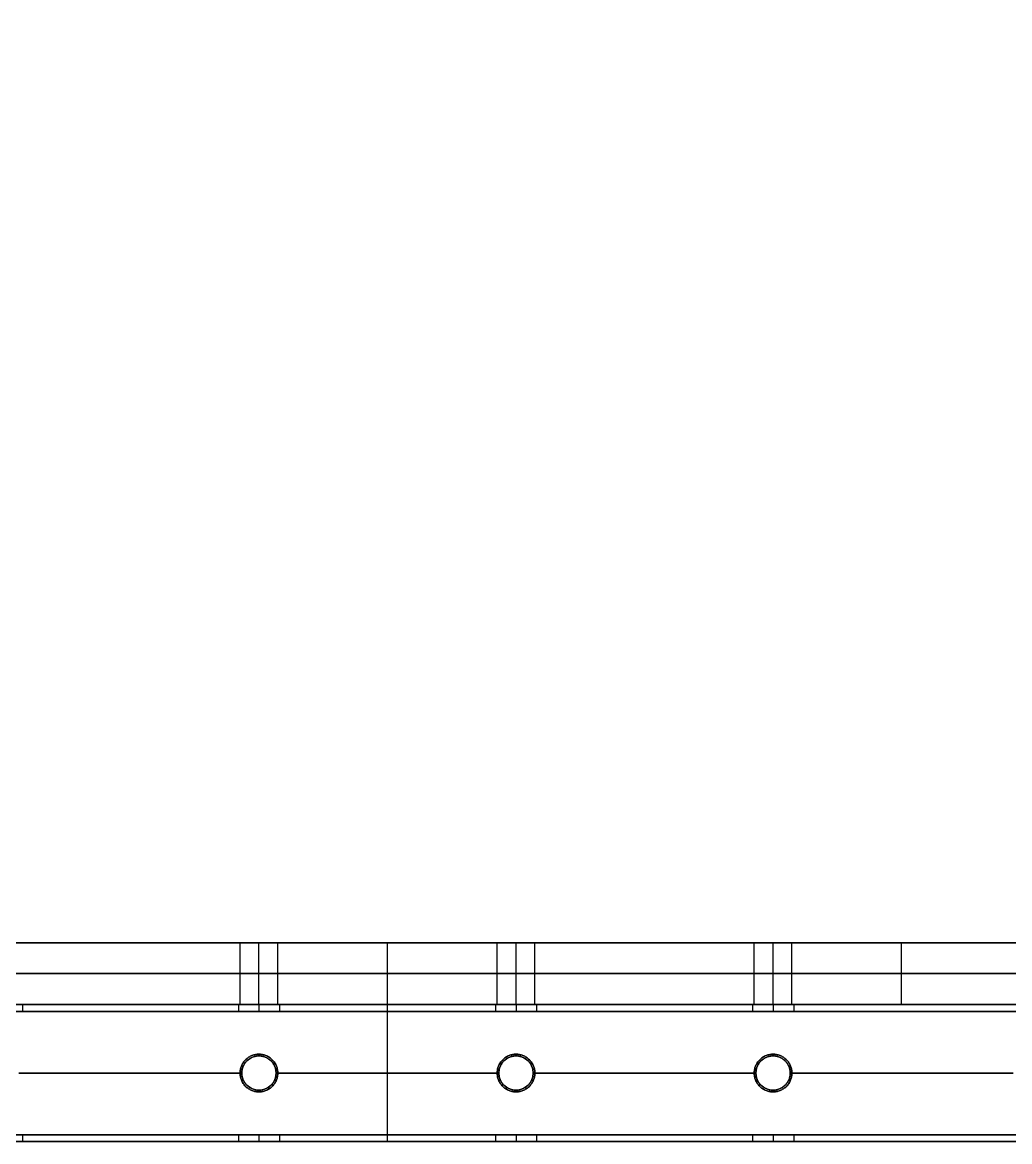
# Model space of a CAD drawing. Header units: millimetres. Extents: x -6529 to 809, y -8611 to 207.
# Drawn here: x -255.5 to 32.5, y -1108.6 to -782.1 of the extents above; entities that cross this region are included whole.
import ezdxf

# ---------------------------------------------------------------- set-up
doc = ezdxf.new("R2010")
doc.units = ezdxf.units.MM
doc.header["$MEASUREMENT"] = 0
doc.layers.add('platen', color=7, linetype='Continuous', true_color=0x007f00)
doc.layers.add('staal', color=5, linetype='Continuous', true_color=0x0000ff)

# ---------------------------------------------------------------- blocks, each defined once
blk = doc.blocks.new('plaat base')
at = {"layer": 'platen'}
for p, q in [((320.5, -1232.5), (320.5, -1232.5, 18)), ((315, -1238), (315, -1238, 18)), ((326, -1238), (326, -1238, 18)), ((320.5, -1243.5), (320.5, -1243.5, 18))]:
    blk.add_line(p, q, dxfattribs=at)
for points in [[(358, -1258), (358, -1229), (358, -1200)], [(358, -1200), (358, -1200, 9), (358, -1200, 18)], [(358, -1258, 18), (358, -1229, 18), (358, -1200, 18)], [(358, -1200), (508, -1200), (658, -1200)], [(358, -1200, 18), (508, -1200, 18), (658, -1200, 18)], [(358, -1258, 9), (358, -1229, 9), (358, -1200, 9)], [(358, -1200, 9), (508, -1200, 9), (658, -1200, 9)], [(508, -1200), (508, -1200, 9), (508, -1200, 18)], [(358, -1229), (358, -1229, 9), (358, -1229, 18)], [(58, -1258), (208, -1258), (358, -1258)], [(58, -1258, 18), (208, -1258, 18), (358, -1258, 18)], [(58, -1258, 9), (208, -1258, 9), (358, -1258, 9)], [(358, -1258), (358, -1258, 9), (358, -1258, 18)]]:
    blk.add_open_spline(points, degree=2, dxfattribs=at)
for points in [[(320.5, -1243.5), (315, -1243.5), (315, -1238), (315, -1232.5), (320.5, -1232.5), (326, -1232.5), (326, -1238), (326, -1243.5), (320.5, -1243.5)], [(320.5, -1243.5, 18), (315, -1243.5, 18), (315, -1238, 18), (315, -1232.5, 18), (320.5, -1232.5, 18), (326, -1232.5, 18), (326, -1238, 18), (326, -1243.5, 18), (320.5, -1243.5, 18)]]:
    blk.add_rational_spline(points, [1, 0.707106781187, 1, 0.707106781187, 1, 0.707106781187, 1, 0.707106781187, 1], degree=2, knots=[-31.415927, -31.415927, -31.415927, -23.561945, -23.561945, -15.707963, -15.707963, -7.853982, -7.853982, 0, 0, 0], dxfattribs=at)
blk = doc.blocks.new('top plaat')
at = {"layer": 'platen'}
for p, q in [((320.5, -1250.5), (320.5, -1250.5, 18)), ((395.5, -1250.5), (395.5, -1250.5, 18)), ((470.5, -1250.5), (470.5, -1250.5, 18)), ((315, -1256), (315, -1256, 18)), ((326, -1256), (326, -1256, 18)), ((390, -1256), (390, -1256, 18)), ((401, -1256), (401, -1256, 18)), ((465, -1256), (465, -1256, 18)), ((476, -1256), (476, -1256, 18)), ((320.5, -1261.5), (320.5, -1261.5, 18)), ((395.5, -1261.5), (395.5, -1261.5, 18)), ((470.5, -1261.5), (470.5, -1261.5, 18))]:
    blk.add_line(p, q, dxfattribs=at)
for points, knots in [([(320.5, -1261.5), (315, -1261.5), (315, -1256), (315, -1250.5), (320.5, -1250.5), (326, -1250.5), (326, -1256), (326, -1261.5), (320.5, -1261.5)], [-31.415927, -31.415927, -31.415927, -23.561945, -23.561945, -15.707963, -15.707963, -7.853982, -7.853982, 0, 0, 0]), ([(320.5, -1261.5, 18), (315, -1261.5, 18), (315, -1256, 18), (315, -1250.5, 18), (320.5, -1250.5, 18), (326, -1250.5, 18), (326, -1256, 18), (326, -1261.5, 18), (320.5, -1261.5, 18)], [-31.415927, -31.415927, -31.415927, -23.561945, -23.561945, -15.707963, -15.707963, -7.853982, -7.853982, 0, 0, 0]), ([(320.5, -1261.5, 9), (326, -1261.5, 9), (326, -1256, 9), (326, -1250.5, 9), (320.5, -1250.5, 9), (315, -1250.5, 9), (315, -1256, 9), (315, -1261.5, 9), (320.5, -1261.5, 9)], [0, 0, 0, 7.853982, 7.853982, 15.707963, 15.707963, 23.561945, 23.561945, 31.415927, 31.415927, 31.415927]), ([(395.5, -1261.5), (390, -1261.5), (390, -1256), (390, -1250.5), (395.5, -1250.5), (401, -1250.5), (401, -1256), (401, -1261.5), (395.5, -1261.5)], [-31.415927, -31.415927, -31.415927, -23.561945, -23.561945, -15.707963, -15.707963, -7.853982, -7.853982, 0, 0, 0]), ([(395.5, -1261.5, 18), (390, -1261.5, 18), (390, -1256, 18), (390, -1250.5, 18), (395.5, -1250.5, 18), (401, -1250.5, 18), (401, -1256, 18), (401, -1261.5, 18), (395.5, -1261.5, 18)], [-31.415927, -31.415927, -31.415927, -23.561945, -23.561945, -15.707963, -15.707963, -7.853982, -7.853982, 0, 0, 0]), ([(395.5, -1261.5, 9), (401, -1261.5, 9), (401, -1256, 9), (401, -1250.5, 9), (395.5, -1250.5, 9), (390, -1250.5, 9), (390, -1256, 9), (390, -1261.5, 9), (395.5, -1261.5, 9)], [0, 0, 0, 7.853982, 7.853982, 15.707963, 15.707963, 23.561945, 23.561945, 31.415927, 31.415927, 31.415927]), ([(470.5, -1261.5), (465, -1261.5), (465, -1256), (465, -1250.5), (470.5, -1250.5), (476, -1250.5), (476, -1256), (476, -1261.5), (470.5, -1261.5)], [-31.415927, -31.415927, -31.415927, -23.561945, -23.561945, -15.707963, -15.707963, -7.853982, -7.853982, 0, 0, 0]), ([(470.5, -1261.5, 18), (465, -1261.5, 18), (465, -1256, 18), (465, -1250.5, 18), (470.5, -1250.5, 18), (476, -1250.5, 18), (476, -1256, 18), (476, -1261.5, 18), (470.5, -1261.5, 18)], [-31.415927, -31.415927, -31.415927, -23.561945, -23.561945, -15.707963, -15.707963, -7.853982, -7.853982, 0, 0, 0]), ([(470.5, -1261.5, 9), (476, -1261.5, 9), (476, -1256, 9), (476, -1250.5, 9), (470.5, -1250.5, 9), (465, -1250.5, 9), (465, -1256, 9), (465, -1261.5, 9), (470.5, -1261.5, 9)], [0, 0, 0, 7.853982, 7.853982, 15.707963, 15.707963, 23.561945, 23.561945, 31.415927, 31.415927, 31.415927])]:
    blk.add_rational_spline(points, [1, 0.707106781187, 1, 0.707106781187, 1, 0.707106781187, 1, 0.707106781187, 1], degree=2, knots=knots, dxfattribs=at)
for points in [[(40, -1276), (349, -1276), (658, -1276), (967, -1276), (1276, -1276)], [(40, -1276, 18), (349, -1276, 18), (658, -1276, 18), (967, -1276, 18), (1276, -1276, 18)], [(40, -1276, 9), (349, -1276, 9), (658, -1276, 9), (967, -1276, 9), (1276, -1276, 9)]]:
    blk.add_open_spline(points, degree=2, knots=[5973.638309, 5973.638309, 5973.638309, 6592.931454, 6592.931454, 7212.2246, 7212.2246, 7212.2246], dxfattribs=at)
blk = doc.blocks.new('plaat laag')
at = {"layer": 'platen'}
for p, q in [((-1.04, -315, 638), (16.96, -315.06, 638)), ((-1.06, -320.5, 643.5), (16.94, -320.56, 643.5)), ((-1.06, -320.5, 632.5), (16.94, -320.56, 632.5)), ((-1.08, -326, 638), (16.92, -326.06, 638)), ((-1.29, -390, -38), (16.71, -390.06, -38)), ((-1.31, -395.5, -43.5), (16.69, -395.56, -43.5)), ((-1.31, -395.5, -32.5), (16.69, -395.56, -32.5)), ((-1.33, -401, -38), (16.67, -401.06, -38)), ((-1.54, -465, -38), (16.46, -465.06, -38)), ((-1.56, -470.5, -43.5), (16.44, -470.56, -43.5)), ((-1.56, -470.5, -32.5), (16.44, -470.56, -32.5)), ((-1.57, -476, -38), (16.43, -476.06, -38))]:
    blk.add_line(p, q, dxfattribs=at)
for points in [[(-1.18, -358), (-0.59, -179), (0, 0)], [(7.82, -358.03), (8.41, -179.03), (9, -0.03)], [(16.82, -358.06), (17.41, -179.06), (18, -0.06)], [(-0.19, -58, 300), (-2.18, -658, 300), (-4.16, -1257.99, 300)], [(-0.19, -58, 658), (-0.69, -208, 658), (-1.18, -358, 658)], [(8.81, -58.03, 658), (8.31, -208.03, 658), (7.82, -358.03, 658)], [(17.81, -58.06, 300), (15.82, -658.06, 300), (13.84, -1258.05, 300)], [(17.81, -58.06, 658), (17.31, -208.06, 658), (16.82, -358.06, 658)], [(-1.18, -358, 600), (-1.68, -508, 600), (-2.18, -658, 600)], [(-2.18, -658, -58), (-1.68, -508, -58), (-1.18, -358, -58)], [(-1.18, -358, 658), (7.82, -358.03, 658), (16.82, -358.06, 658)], [(-1.18, -358, 658), (-1.18, -358, 629), (-1.18, -358, 600)], [(-1.18, -358, 600), (7.82, -358.03, 600), (16.82, -358.06, 600)], [(-1.18, -358, -58), (7.82, -358.03, -58), (16.82, -358.06, -58)], [(-1.18, -358, -58), (-1.18, -358, -29), (-1.18, -358)], [(-1.18, -358), (7.82, -358.03), (16.82, -358.06)], [(-1.18, -358, 629), (7.82, -358.03, 629), (16.82, -358.06, 629)], [(-1.18, -358, -29), (7.82, -358.03, -29), (16.82, -358.06, -29)], [(7.82, -358.03, 600), (7.32, -508.03, 600), (6.82, -658.03, 600)], [(6.82, -658.03, -58), (7.32, -508.03, -58), (7.82, -358.03, -58)], [(7.82, -358.03, 658), (7.82, -358.03, 629), (7.82, -358.03, 600)], [(7.82, -358.03, -58), (7.82, -358.03, -29), (7.82, -358.03)], [(16.82, -358.06, 600), (16.32, -508.06, 600), (15.82, -658.06, 600)], [(15.82, -658.06, -58), (16.32, -508.06, -58), (16.82, -358.06, -58)], [(16.82, -358.06, 658), (16.82, -358.06, 629), (16.82, -358.06, 600)], [(16.82, -358.06, -58), (16.82, -358.06, -29), (16.82, -358.06)], [(-1.68, -508, 600), (7.32, -508.03, 600), (16.32, -508.06, 600)], [(-1.68, -508, -58), (7.32, -508.03, -58), (16.32, -508.06, -58)]]:
    blk.add_open_spline(points, degree=2, dxfattribs=at)
for points in [[(-1.06, -320.5, 643.5), (-1.04, -315, 643.5), (-1.04, -315, 638), (-1.04, -315, 632.5), (-1.06, -320.5, 632.5), (-1.08, -326, 632.5), (-1.08, -326, 638), (-1.08, -326, 643.5), (-1.06, -320.5, 643.5)], [(16.94, -320.56, 643.5), (16.96, -315.06, 643.5), (16.96, -315.06, 638), (16.96, -315.06, 632.5), (16.94, -320.56, 632.5), (16.92, -326.06, 632.5), (16.92, -326.06, 638), (16.92, -326.06, 643.5), (16.94, -320.56, 643.5)], [(-1.31, -395.5, -43.5), (-1.33, -401, -43.5), (-1.33, -401, -38), (-1.33, -401, -32.5), (-1.31, -395.5, -32.5), (-1.29, -390, -32.5), (-1.29, -390, -38), (-1.29, -390, -43.5), (-1.31, -395.5, -43.5)], [(16.69, -395.56, -43.5), (16.67, -401.06, -43.5), (16.67, -401.06, -38), (16.67, -401.06, -32.5), (16.69, -395.56, -32.5), (16.71, -390.06, -32.5), (16.71, -390.06, -38), (16.71, -390.06, -43.5), (16.69, -395.56, -43.5)], [(-1.56, -470.5, -43.5), (-1.57, -476, -43.5), (-1.57, -476, -38), (-1.57, -476, -32.5), (-1.56, -470.5, -32.5), (-1.54, -465, -32.5), (-1.54, -465, -38), (-1.54, -465, -43.5), (-1.56, -470.5, -43.5)], [(16.44, -470.56, -43.5), (16.43, -476.06, -43.5), (16.43, -476.06, -38), (16.43, -476.06, -32.5), (16.44, -470.56, -32.5), (16.46, -465.06, -32.5), (16.46, -465.06, -38), (16.46, -465.06, -43.5), (16.44, -470.56, -43.5)]]:
    blk.add_rational_spline(points, [1, 0.707106781187, 1, 0.707106781187, 1, 0.707106781187, 1, 0.707106781187, 1], degree=2, knots=[-31.415927, -31.415927, -31.415927, -23.561945, -23.561945, -15.707963, -15.707963, -7.853982, -7.853982, 0, 0, 0], dxfattribs=at)

msp = doc.modelspace()

# ---------------------------------------------------------------- linework, layer by layer
at = {"layer": 'staal'}
for p, q in [((-255.47, -1068.63, 696), (-255.47, -1070.63, 696)), ((-192.47, -1068.63, 20), (-192.47, -1070.63, 20)), ((-192.47, -1068.63, 696), (-192.47, -1070.63, 696)), ((-186.47, -1068.63, 26), (-186.47, -1070.63, 26)), ((-186.47, -1068.63, 14), (-186.47, -1070.63, 14)), ((-186.47, -1068.63, 702), (-186.47, -1070.63, 702)), ((-186.47, -1068.63, 690), (-186.47, -1070.63, 690)), ((-180.47, -1068.63, 20), (-180.47, -1070.63, 20)), ((-180.47, -1068.63, 696), (-180.47, -1070.63, 696)), ((-117.47, -1068.63, 20), (-117.47, -1070.63, 20)), ((-117.47, -1068.63, 696), (-117.47, -1070.63, 696)), ((-111.47, -1068.63, 26), (-111.47, -1070.63, 26)), ((-111.47, -1068.63, 14), (-111.47, -1070.63, 14)), ((-111.47, -1068.63, 702), (-111.47, -1070.63, 702)), ((-111.47, -1068.63, 690), (-111.47, -1070.63, 690)), ((-105.47, -1068.63, 20), (-105.47, -1070.63, 20)), ((-105.47, -1068.63, 696), (-105.47, -1070.63, 696)), ((-42.47, -1068.63, 20), (-42.47, -1070.63, 20)), ((-42.47, -1068.63, 696), (-42.47, -1070.63, 696)), ((-36.47, -1068.63, 26), (-36.47, -1070.63, 26)), ((-36.47, -1068.63, 14), (-36.47, -1070.63, 14)), ((-36.47, -1068.63, 702), (-36.47, -1070.63, 702)), ((-36.47, -1068.63, 690), (-36.47, -1070.63, 690)), ((-30.47, -1068.63, 20), (-30.47, -1070.63, 20)), ((-30.47, -1068.63, 696), (-30.47, -1070.63, 696)), ((-186.47, -1083.63), (-186.47, -1083.63, 2)), ((-186.47, -1083.63, 38), (-186.47, -1083.63, 40)), ((-186.47, -1083.63, 676), (-186.47, -1083.63, 678)), ((-186.47, -1083.63, 714), (-186.47, -1083.63, 716)), ((-111.47, -1083.63), (-111.47, -1083.63, 2)), ((-111.47, -1083.63, 38), (-111.47, -1083.63, 40)), ((-111.47, -1083.63, 676), (-111.47, -1083.63, 678)), ((-111.47, -1083.63, 714), (-111.47, -1083.63, 716)), ((-36.47, -1083.63), (-36.47, -1083.63, 2)), ((-36.47, -1083.63, 38), (-36.47, -1083.63, 40)), ((-36.47, -1083.63, 676), (-36.47, -1083.63, 678)), ((-36.47, -1083.63, 714), (-36.47, -1083.63, 716)), ((-191.47, -1088.63, 38), (-191.47, -1088.63, 40)), ((-191.47, -1088.63), (-191.47, -1088.63, 2)), ((-191.47, -1088.63, 714), (-191.47, -1088.63, 716)), ((-191.47, -1088.63, 676), (-191.47, -1088.63, 678)), ((-181.47, -1088.63, 38), (-181.47, -1088.63, 40)), ((-181.47, -1088.63), (-181.47, -1088.63, 2)), ((-181.47, -1088.63, 714), (-181.47, -1088.63, 716)), ((-181.47, -1088.63, 676), (-181.47, -1088.63, 678)), ((-116.47, -1088.63, 38), (-116.47, -1088.63, 40)), ((-116.47, -1088.63), (-116.47, -1088.63, 2)), ((-116.47, -1088.63, 714), (-116.47, -1088.63, 716)), ((-116.47, -1088.63, 676), (-116.47, -1088.63, 678)), ((-106.47, -1088.63, 38), (-106.47, -1088.63, 40)), ((-106.47, -1088.63), (-106.47, -1088.63, 2)), ((-106.47, -1088.63, 714), (-106.47, -1088.63, 716)), ((-106.47, -1088.63, 676), (-106.47, -1088.63, 678)), ((-41.47, -1088.63, 38), (-41.47, -1088.63, 40)), ((-41.47, -1088.63), (-41.47, -1088.63, 2)), ((-41.47, -1088.63, 714), (-41.47, -1088.63, 716)), ((-41.47, -1088.63, 676), (-41.47, -1088.63, 678)), ((-31.47, -1088.63, 38), (-31.47, -1088.63, 40)), ((-31.47, -1088.63), (-31.47, -1088.63, 2)), ((-31.47, -1088.63, 714), (-31.47, -1088.63, 716)), ((-31.47, -1088.63, 676), (-31.47, -1088.63, 678)), ((-186.47, -1093.63, 38), (-186.47, -1093.63, 40)), ((-186.47, -1093.63), (-186.47, -1093.63, 2)), ((-186.47, -1093.63, 714), (-186.47, -1093.63, 716)), ((-186.47, -1093.63, 676), (-186.47, -1093.63, 678)), ((-111.47, -1093.63, 38), (-111.47, -1093.63, 40)), ((-111.47, -1093.63), (-111.47, -1093.63, 2)), ((-111.47, -1093.63, 714), (-111.47, -1093.63, 716)), ((-111.47, -1093.63, 676), (-111.47, -1093.63, 678)), ((-36.47, -1093.63, 38), (-36.47, -1093.63, 40)), ((-36.47, -1093.63), (-36.47, -1093.63, 2)), ((-36.47, -1093.63, 714), (-36.47, -1093.63, 716)), ((-36.47, -1093.63, 676), (-36.47, -1093.63, 678)), ((-255.47, -1106.63, 696), (-255.47, -1108.63, 696)), ((-192.47, -1106.63, 20), (-192.47, -1108.63, 20)), ((-192.47, -1106.63, 696), (-192.47, -1108.63, 696)), ((-186.47, -1106.63, 26), (-186.47, -1108.63, 26)), ((-186.47, -1106.63, 14), (-186.47, -1108.63, 14)), ((-186.47, -1106.63, 702), (-186.47, -1108.63, 702)), ((-186.47, -1106.63, 690), (-186.47, -1108.63, 690)), ((-180.47, -1106.63, 20), (-180.47, -1108.63, 20)), ((-180.47, -1106.63, 696), (-180.47, -1108.63, 696)), ((-117.47, -1106.63, 20), (-117.47, -1108.63, 20)), ((-117.47, -1106.63, 696), (-117.47, -1108.63, 696)), ((-111.47, -1106.63, 26), (-111.47, -1108.63, 26)), ((-111.47, -1106.63, 14), (-111.47, -1108.63, 14)), ((-111.47, -1106.63, 702), (-111.47, -1108.63, 702)), ((-111.47, -1106.63, 690), (-111.47, -1108.63, 690)), ((-105.47, -1106.63, 20), (-105.47, -1108.63, 20)), ((-105.47, -1106.63, 696), (-105.47, -1108.63, 696)), ((-42.47, -1106.63, 20), (-42.47, -1108.63, 20)), ((-42.47, -1106.63, 696), (-42.47, -1108.63, 696)), ((-36.47, -1106.63, 26), (-36.47, -1108.63, 26)), ((-36.47, -1106.63, 14), (-36.47, -1108.63, 14)), ((-36.47, -1106.63, 702), (-36.47, -1108.63, 702)), ((-36.47, -1106.63, 690), (-36.47, -1108.63, 690)), ((-30.47, -1106.63, 20), (-30.47, -1108.63, 20)), ((-30.47, -1106.63, 696), (-30.47, -1108.63, 696))]:
    msp.add_line(p, q, dxfattribs=at)
for points in [[(-506.97, 207.37), (809.03, 207.37), (809.03, -1108.63), (-506.97, -1108.63)], [(-466.97, 167.37), (769.03, 167.37), (769.03, -1068.63), (-466.97, -1068.63)]]:
    msp.add_lwpolyline(points, close=True, dxfattribs=at)
for centre in [(-186.47, -1088.63), (-186.47, -1088.63, 39), (-186.47, -1088.63, 1), (-186.47, -1088.63, 676), (-186.47, -1088.63, 715), (-186.47, -1088.63, 677), (-111.47, -1088.63), (-111.47, -1088.63, 39), (-111.47, -1088.63, 1), (-111.47, -1088.63, 676), (-111.47, -1088.63, 715), (-111.47, -1088.63, 677), (-36.47, -1088.63), (-36.47, -1088.63, 39), (-36.47, -1088.63, 1), (-36.47, -1088.63, 676), (-36.47, -1088.63, 715), (-36.47, -1088.63, 677)]:
    msp.add_circle(centre, 5, dxfattribs=at)
for points in [[(771.03, -1070.63, 38), (151.03, -1070.63, 38), (-468.97, -1070.63, 38)], [(771.03, -1070.63, 2), (151.03, -1070.63, 2), (-468.97, -1070.63, 2)], [(-468.97, -1070.63, 714), (151.03, -1070.63, 714), (771.03, -1070.63, 714)], [(-468.97, -1070.63, 678), (151.03, -1070.63, 678), (771.03, -1070.63, 678)], [(769.03, -1068.63), (151.03, -1068.63), (-466.97, -1068.63)], [(769.03, -1068.63, 40), (151.03, -1068.63, 40), (-466.97, -1068.63, 40)], [(-466.97, -1068.63, 676), (151.03, -1068.63, 676), (769.03, -1068.63, 676)], [(-466.97, -1068.63, 716), (151.03, -1068.63, 716), (769.03, -1068.63, 716)], [(-192.47, -1068.63, 20), (-223.97, -1068.63, 20), (-255.47, -1068.63, 20)], [(-255.47, -1068.63, 696), (-223.97, -1068.63, 696), (-192.47, -1068.63, 696)], [(-192.47, -1070.63, 20), (-223.97, -1070.63, 20), (-255.47, -1070.63, 20)], [(-255.47, -1070.63, 696), (-223.97, -1070.63, 696), (-192.47, -1070.63, 696)], [(-117.47, -1068.63, 20), (-148.97, -1068.63, 20), (-180.47, -1068.63, 20)], [(-180.47, -1068.63, 696), (-148.97, -1068.63, 696), (-117.47, -1068.63, 696)], [(-117.47, -1070.63, 20), (-148.97, -1070.63, 20), (-180.47, -1070.63, 20)], [(-180.47, -1070.63, 696), (-148.97, -1070.63, 696), (-117.47, -1070.63, 696)], [(-42.47, -1068.63, 20), (-73.97, -1068.63, 20), (-105.47, -1068.63, 20)], [(-105.47, -1068.63, 696), (-73.97, -1068.63, 696), (-42.47, -1068.63, 696)], [(-42.47, -1070.63, 20), (-73.97, -1070.63, 20), (-105.47, -1070.63, 20)], [(-105.47, -1070.63, 696), (-73.97, -1070.63, 696), (-42.47, -1070.63, 696)], [(32.53, -1068.63, 20), (1.03, -1068.63, 20), (-30.47, -1068.63, 20)], [(-30.47, -1068.63, 696), (1.03, -1068.63, 696), (32.53, -1068.63, 696)], [(32.53, -1070.63, 20), (1.03, -1070.63, 20), (-30.47, -1070.63, 20)], [(-30.47, -1070.63, 696), (1.03, -1070.63, 696), (32.53, -1070.63, 696)], [(-191.47, -1088.63, 40), (-223.97, -1088.63, 40), (-256.47, -1088.63, 40)], [(-191.47, -1088.63, 38), (-223.97, -1088.63, 38), (-256.47, -1088.63, 38)], [(-191.47, -1088.63, 2), (-223.97, -1088.63, 2), (-256.47, -1088.63, 2)], [(-191.47, -1088.63), (-223.97, -1088.63), (-256.47, -1088.63)], [(-256.47, -1088.63, 716), (-223.97, -1088.63, 716), (-191.47, -1088.63, 716)], [(-256.47, -1088.63, 714), (-223.97, -1088.63, 714), (-191.47, -1088.63, 714)], [(-256.47, -1088.63, 678), (-223.97, -1088.63, 678), (-191.47, -1088.63, 678)], [(-256.47, -1088.63, 676), (-223.97, -1088.63, 676), (-191.47, -1088.63, 676)], [(-116.47, -1088.63, 40), (-148.97, -1088.63, 40), (-181.47, -1088.63, 40)], [(-116.47, -1088.63, 38), (-148.97, -1088.63, 38), (-181.47, -1088.63, 38)], [(-116.47, -1088.63, 2), (-148.97, -1088.63, 2), (-181.47, -1088.63, 2)], [(-116.47, -1088.63), (-148.97, -1088.63), (-181.47, -1088.63)], [(-181.47, -1088.63, 716), (-148.97, -1088.63, 716), (-116.47, -1088.63, 716)], [(-181.47, -1088.63, 714), (-148.97, -1088.63, 714), (-116.47, -1088.63, 714)], [(-181.47, -1088.63, 678), (-148.97, -1088.63, 678), (-116.47, -1088.63, 678)], [(-181.47, -1088.63, 676), (-148.97, -1088.63, 676), (-116.47, -1088.63, 676)], [(-41.47, -1088.63, 40), (-73.97, -1088.63, 40), (-106.47, -1088.63, 40)], [(-41.47, -1088.63, 38), (-73.97, -1088.63, 38), (-106.47, -1088.63, 38)], [(-41.47, -1088.63, 2), (-73.97, -1088.63, 2), (-106.47, -1088.63, 2)], [(-41.47, -1088.63), (-73.97, -1088.63), (-106.47, -1088.63)], [(-106.47, -1088.63, 716), (-73.97, -1088.63, 716), (-41.47, -1088.63, 716)], [(-106.47, -1088.63, 714), (-73.97, -1088.63, 714), (-41.47, -1088.63, 714)], [(-106.47, -1088.63, 678), (-73.97, -1088.63, 678), (-41.47, -1088.63, 678)], [(-106.47, -1088.63, 676), (-73.97, -1088.63, 676), (-41.47, -1088.63, 676)], [(33.53, -1088.63, 40), (1.03, -1088.63, 40), (-31.47, -1088.63, 40)], [(33.53, -1088.63, 38), (1.03, -1088.63, 38), (-31.47, -1088.63, 38)], [(33.53, -1088.63, 2), (1.03, -1088.63, 2), (-31.47, -1088.63, 2)], [(33.53, -1088.63), (1.03, -1088.63), (-31.47, -1088.63)], [(-31.47, -1088.63, 716), (1.03, -1088.63, 716), (33.53, -1088.63, 716)], [(-31.47, -1088.63, 714), (1.03, -1088.63, 714), (33.53, -1088.63, 714)], [(-31.47, -1088.63, 678), (1.03, -1088.63, 678), (33.53, -1088.63, 678)], [(-31.47, -1088.63, 676), (1.03, -1088.63, 676), (33.53, -1088.63, 676)], [(807.03, -1106.63, 38), (151.03, -1106.63, 38), (-504.97, -1106.63, 38)], [(807.03, -1106.63, 2), (151.03, -1106.63, 2), (-504.97, -1106.63, 2)], [(-504.97, -1106.63, 714), (151.03, -1106.63, 714), (807.03, -1106.63, 714)], [(-504.97, -1106.63, 678), (151.03, -1106.63, 678), (807.03, -1106.63, 678)], [(-192.47, -1106.63, 20), (-223.97, -1106.63, 20), (-255.47, -1106.63, 20)], [(-255.47, -1106.63, 696), (-223.97, -1106.63, 696), (-192.47, -1106.63, 696)], [(-117.47, -1106.63, 20), (-148.97, -1106.63, 20), (-180.47, -1106.63, 20)], [(-180.47, -1106.63, 696), (-148.97, -1106.63, 696), (-117.47, -1106.63, 696)], [(-42.47, -1106.63, 20), (-73.97, -1106.63, 20), (-105.47, -1106.63, 20)], [(-105.47, -1106.63, 696), (-73.97, -1106.63, 696), (-42.47, -1106.63, 696)], [(32.53, -1106.63, 20), (1.03, -1106.63, 20), (-30.47, -1106.63, 20)], [(-30.47, -1106.63, 696), (1.03, -1106.63, 696), (32.53, -1106.63, 696)], [(809.03, -1108.63), (151.03, -1108.63), (-506.97, -1108.63)], [(809.03, -1108.63, 40), (151.03, -1108.63, 40), (-506.97, -1108.63, 40)], [(-506.97, -1108.63, 676), (151.03, -1108.63, 676), (809.03, -1108.63, 676)], [(-506.97, -1108.63, 716), (151.03, -1108.63, 716), (809.03, -1108.63, 716)], [(-192.47, -1108.63, 20), (-223.97, -1108.63, 20), (-255.47, -1108.63, 20)], [(-255.47, -1108.63, 696), (-223.97, -1108.63, 696), (-192.47, -1108.63, 696)], [(-117.47, -1108.63, 20), (-148.97, -1108.63, 20), (-180.47, -1108.63, 20)], [(-180.47, -1108.63, 696), (-148.97, -1108.63, 696), (-117.47, -1108.63, 696)], [(-42.47, -1108.63, 20), (-73.97, -1108.63, 20), (-105.47, -1108.63, 20)], [(-105.47, -1108.63, 696), (-73.97, -1108.63, 696), (-42.47, -1108.63, 696)], [(32.53, -1108.63, 20), (1.03, -1108.63, 20), (-30.47, -1108.63, 20)], [(-30.47, -1108.63, 696), (1.03, -1108.63, 696), (32.53, -1108.63, 696)]]:
    msp.add_open_spline(points, degree=2, dxfattribs=at)
for points, weights, knots in [([(-261.47, -1068.63, 702), (-267.47, -1068.63, 702), (-267.47, -1068.63, 696), (-267.47, -1068.63, 690), (-261.47, -1068.63, 690), (-255.47, -1068.63, 690), (-255.47, -1068.63, 696), (-255.47, -1068.63, 702), (-261.47, -1068.63, 702)], [1, 0.707106781187, 1, 0.707106781187, 1, 0.707106781187, 1, 0.707106781187, 1], [0, 0, 0, 7.853982, 7.853982, 15.707963, 15.707963, 23.561945, 23.561945, 31.415927, 31.415927, 31.415927]), ([(-261.47, -1070.63, 702), (-255.47, -1070.63, 702), (-255.47, -1070.63, 696), (-255.47, -1070.63, 690), (-261.47, -1070.63, 690), (-267.47, -1070.63, 690), (-267.47, -1070.63, 696), (-267.47, -1070.63, 702), (-261.47, -1070.63, 702)], [1, 0.707106781187, 1, 0.707106781187, 1, 0.707106781187, 1, 0.707106781187, 1], [-31.415927, -31.415927, -31.415927, -23.561945, -23.561945, -15.707963, -15.707963, -7.853982, -7.853982, 0, 0, 0]), ([(-186.47, -1068.63, 26), (-180.47, -1068.63, 26), (-180.47, -1068.63, 20), (-180.47, -1068.63, 14), (-186.47, -1068.63, 14), (-192.47, -1068.63, 14), (-192.47, -1068.63, 20), (-192.47, -1068.63, 26), (-186.47, -1068.63, 26)], [1, 0.707106781187, 1, 0.707106781187, 1, 0.707106781187, 1, 0.707106781187, 1], [0, 0, 0, 7.853982, 7.853982, 15.707963, 15.707963, 23.561945, 23.561945, 31.415927, 31.415927, 31.415927]), ([(-186.47, -1068.63, 702), (-192.47, -1068.63, 702), (-192.47, -1068.63, 696), (-192.47, -1068.63, 690), (-186.47, -1068.63, 690), (-180.47, -1068.63, 690), (-180.47, -1068.63, 696), (-180.47, -1068.63, 702), (-186.47, -1068.63, 702)], [1, 0.707106781187, 1, 0.707106781187, 1, 0.707106781187, 1, 0.707106781187, 1], [0, 0, 0, 7.853982, 7.853982, 15.707963, 15.707963, 23.561945, 23.561945, 31.415927, 31.415927, 31.415927]), ([(-186.47, -1070.63, 26), (-192.47, -1070.63, 26), (-192.47, -1070.63, 20), (-192.47, -1070.63, 14), (-186.47, -1070.63, 14), (-180.47, -1070.63, 14), (-180.47, -1070.63, 20), (-180.47, -1070.63, 26), (-186.47, -1070.63, 26)], [1, 0.707106781187, 1, 0.707106781187, 1, 0.707106781187, 1, 0.707106781187, 1], [-31.415927, -31.415927, -31.415927, -23.561945, -23.561945, -15.707963, -15.707963, -7.853982, -7.853982, 0, 0, 0]), ([(-186.47, -1070.63, 702), (-180.47, -1070.63, 702), (-180.47, -1070.63, 696), (-180.47, -1070.63, 690), (-186.47, -1070.63, 690), (-192.47, -1070.63, 690), (-192.47, -1070.63, 696), (-192.47, -1070.63, 702), (-186.47, -1070.63, 702)], [1, 0.707106781187, 1, 0.707106781187, 1, 0.707106781187, 1, 0.707106781187, 1], [-31.415927, -31.415927, -31.415927, -23.561945, -23.561945, -15.707963, -15.707963, -7.853982, -7.853982, 0, 0, 0]), ([(-111.47, -1068.63, 26), (-105.47, -1068.63, 26), (-105.47, -1068.63, 20), (-105.47, -1068.63, 14), (-111.47, -1068.63, 14), (-117.47, -1068.63, 14), (-117.47, -1068.63, 20), (-117.47, -1068.63, 26), (-111.47, -1068.63, 26)], [1, 0.707106781187, 1, 0.707106781187, 1, 0.707106781187, 1, 0.707106781187, 1], [0, 0, 0, 7.853982, 7.853982, 15.707963, 15.707963, 23.561945, 23.561945, 31.415927, 31.415927, 31.415927]), ([(-111.47, -1068.63, 702), (-117.47, -1068.63, 702), (-117.47, -1068.63, 696), (-117.47, -1068.63, 690), (-111.47, -1068.63, 690), (-105.47, -1068.63, 690), (-105.47, -1068.63, 696), (-105.47, -1068.63, 702), (-111.47, -1068.63, 702)], [1, 0.707106781187, 1, 0.707106781187, 1, 0.707106781187, 1, 0.707106781187, 1], [0, 0, 0, 7.853982, 7.853982, 15.707963, 15.707963, 23.561945, 23.561945, 31.415927, 31.415927, 31.415927]), ([(-111.47, -1070.63, 26), (-117.47, -1070.63, 26), (-117.47, -1070.63, 20), (-117.47, -1070.63, 14), (-111.47, -1070.63, 14), (-105.47, -1070.63, 14), (-105.47, -1070.63, 20), (-105.47, -1070.63, 26), (-111.47, -1070.63, 26)], [1, 0.707106781187, 1, 0.707106781187, 1, 0.707106781187, 1, 0.707106781187, 1], [-31.415927, -31.415927, -31.415927, -23.561945, -23.561945, -15.707963, -15.707963, -7.853982, -7.853982, 0, 0, 0]), ([(-111.47, -1070.63, 702), (-105.47, -1070.63, 702), (-105.47, -1070.63, 696), (-105.47, -1070.63, 690), (-111.47, -1070.63, 690), (-117.47, -1070.63, 690), (-117.47, -1070.63, 696), (-117.47, -1070.63, 702), (-111.47, -1070.63, 702)], [1, 0.707106781187, 1, 0.707106781187, 1, 0.707106781187, 1, 0.707106781187, 1], [-31.415927, -31.415927, -31.415927, -23.561945, -23.561945, -15.707963, -15.707963, -7.853982, -7.853982, 0, 0, 0]), ([(-36.47, -1068.63, 26), (-30.47, -1068.63, 26), (-30.47, -1068.63, 20), (-30.47, -1068.63, 14), (-36.47, -1068.63, 14), (-42.47, -1068.63, 14), (-42.47, -1068.63, 20), (-42.47, -1068.63, 26), (-36.47, -1068.63, 26)], [1, 0.707106781187, 1, 0.707106781187, 1, 0.707106781187, 1, 0.707106781187, 1], [0, 0, 0, 7.853982, 7.853982, 15.707963, 15.707963, 23.561945, 23.561945, 31.415927, 31.415927, 31.415927]), ([(-36.47, -1068.63, 702), (-42.47, -1068.63, 702), (-42.47, -1068.63, 696), (-42.47, -1068.63, 690), (-36.47, -1068.63, 690), (-30.47, -1068.63, 690), (-30.47, -1068.63, 696), (-30.47, -1068.63, 702), (-36.47, -1068.63, 702)], [1, 0.707106781187, 1, 0.707106781187, 1, 0.707106781187, 1, 0.707106781187, 1], [0, 0, 0, 7.853982, 7.853982, 15.707963, 15.707963, 23.561945, 23.561945, 31.415927, 31.415927, 31.415927]), ([(-36.47, -1070.63, 26), (-42.47, -1070.63, 26), (-42.47, -1070.63, 20), (-42.47, -1070.63, 14), (-36.47, -1070.63, 14), (-30.47, -1070.63, 14), (-30.47, -1070.63, 20), (-30.47, -1070.63, 26), (-36.47, -1070.63, 26)], [1, 0.707106781187, 1, 0.707106781187, 1, 0.707106781187, 1, 0.707106781187, 1], [-31.415927, -31.415927, -31.415927, -23.561945, -23.561945, -15.707963, -15.707963, -7.853982, -7.853982, 0, 0, 0]), ([(-36.47, -1070.63, 702), (-30.47, -1070.63, 702), (-30.47, -1070.63, 696), (-30.47, -1070.63, 690), (-36.47, -1070.63, 690), (-42.47, -1070.63, 690), (-42.47, -1070.63, 696), (-42.47, -1070.63, 702), (-36.47, -1070.63, 702)], [1, 0.707106781187, 1, 0.707106781187, 1, 0.707106781187, 1, 0.707106781187, 1], [-31.415927, -31.415927, -31.415927, -23.561945, -23.561945, -15.707963, -15.707963, -7.853982, -7.853982, 0, 0, 0]), ([(-186.47, -1083.63, 40), (-191.47, -1083.63, 40), (-191.47, -1088.63, 40), (-191.47, -1093.63, 40), (-186.47, -1093.63, 40), (-181.47, -1093.63, 40), (-181.47, -1088.63, 40), (-181.47, -1083.63, 40), (-186.47, -1083.63, 40)], [1, 0.707106781187, 1, 0.707106781187, 1, 0.707106781187, 1, 0.707106781187, 1], [-31.415927, -31.415927, -31.415927, -23.561945, -23.561945, -15.707963, -15.707963, -7.853982, -7.853982, 0, 0, 0]), ([(-186.47, -1083.63, 38), (-181.47, -1083.63, 38), (-181.47, -1088.63, 38), (-181.47, -1093.63, 38), (-186.47, -1093.63, 38), (-191.47, -1093.63, 38), (-191.47, -1088.63, 38), (-191.47, -1083.63, 38), (-186.47, -1083.63, 38)], [1, 0.707106781187, 1, 0.707106781187, 1, 0.707106781187, 1, 0.707106781187, 1], [0, 0, 0, 7.853982, 7.853982, 15.707963, 15.707963, 23.561945, 23.561945, 31.415927, 31.415927, 31.415927]), ([(-186.47, -1083.63, 2), (-191.47, -1083.63, 2), (-191.47, -1088.63, 2), (-191.47, -1093.63, 2), (-186.47, -1093.63, 2), (-181.47, -1093.63, 2), (-181.47, -1088.63, 2), (-181.47, -1083.63, 2), (-186.47, -1083.63, 2)], [1, 0.707106781187, 1, 0.707106781187, 1, 0.707106781187, 1, 0.707106781187, 1], [-31.415927, -31.415927, -31.415927, -23.561945, -23.561945, -15.707963, -15.707963, -7.853982, -7.853982, 0, 0, 0]), ([(-186.47, -1083.63, 716), (-181.47, -1083.63, 716), (-181.47, -1088.63, 716), (-181.47, -1093.63, 716), (-186.47, -1093.63, 716), (-191.47, -1093.63, 716), (-191.47, -1088.63, 716), (-191.47, -1083.63, 716), (-186.47, -1083.63, 716)], [1, 0.707106781187, 1, 0.707106781187, 1, 0.707106781187, 1, 0.707106781187, 1], [-31.415927, -31.415927, -31.415927, -23.561945, -23.561945, -15.707963, -15.707963, -7.853982, -7.853982, 0, 0, 0]), ([(-186.47, -1083.63, 714), (-191.47, -1083.63, 714), (-191.47, -1088.63, 714), (-191.47, -1093.63, 714), (-186.47, -1093.63, 714), (-181.47, -1093.63, 714), (-181.47, -1088.63, 714), (-181.47, -1083.63, 714), (-186.47, -1083.63, 714)], [1, 0.707106781187, 1, 0.707106781187, 1, 0.707106781187, 1, 0.707106781187, 1], [0, 0, 0, 7.853982, 7.853982, 15.707963, 15.707963, 23.561945, 23.561945, 31.415927, 31.415927, 31.415927]), ([(-186.47, -1083.63, 678), (-181.47, -1083.63, 678), (-181.47, -1088.63, 678), (-181.47, -1093.63, 678), (-186.47, -1093.63, 678), (-191.47, -1093.63, 678), (-191.47, -1088.63, 678), (-191.47, -1083.63, 678), (-186.47, -1083.63, 678)], [1, 0.707106781187, 1, 0.707106781187, 1, 0.707106781187, 1, 0.707106781187, 1], [-31.415927, -31.415927, -31.415927, -23.561945, -23.561945, -15.707963, -15.707963, -7.853982, -7.853982, 0, 0, 0]), ([(-111.47, -1083.63, 40), (-116.47, -1083.63, 40), (-116.47, -1088.63, 40), (-116.47, -1093.63, 40), (-111.47, -1093.63, 40), (-106.47, -1093.63, 40), (-106.47, -1088.63, 40), (-106.47, -1083.63, 40), (-111.47, -1083.63, 40)], [1, 0.707106781187, 1, 0.707106781187, 1, 0.707106781187, 1, 0.707106781187, 1], [-31.415927, -31.415927, -31.415927, -23.561945, -23.561945, -15.707963, -15.707963, -7.853982, -7.853982, 0, 0, 0]), ([(-111.47, -1083.63, 38), (-106.47, -1083.63, 38), (-106.47, -1088.63, 38), (-106.47, -1093.63, 38), (-111.47, -1093.63, 38), (-116.47, -1093.63, 38), (-116.47, -1088.63, 38), (-116.47, -1083.63, 38), (-111.47, -1083.63, 38)], [1, 0.707106781187, 1, 0.707106781187, 1, 0.707106781187, 1, 0.707106781187, 1], [0, 0, 0, 7.853982, 7.853982, 15.707963, 15.707963, 23.561945, 23.561945, 31.415927, 31.415927, 31.415927]), ([(-111.47, -1083.63, 2), (-116.47, -1083.63, 2), (-116.47, -1088.63, 2), (-116.47, -1093.63, 2), (-111.47, -1093.63, 2), (-106.47, -1093.63, 2), (-106.47, -1088.63, 2), (-106.47, -1083.63, 2), (-111.47, -1083.63, 2)], [1, 0.707106781187, 1, 0.707106781187, 1, 0.707106781187, 1, 0.707106781187, 1], [-31.415927, -31.415927, -31.415927, -23.561945, -23.561945, -15.707963, -15.707963, -7.853982, -7.853982, 0, 0, 0]), ([(-111.47, -1083.63, 716), (-106.47, -1083.63, 716), (-106.47, -1088.63, 716), (-106.47, -1093.63, 716), (-111.47, -1093.63, 716), (-116.47, -1093.63, 716), (-116.47, -1088.63, 716), (-116.47, -1083.63, 716), (-111.47, -1083.63, 716)], [1, 0.707106781187, 1, 0.707106781187, 1, 0.707106781187, 1, 0.707106781187, 1], [-31.415927, -31.415927, -31.415927, -23.561945, -23.561945, -15.707963, -15.707963, -7.853982, -7.853982, 0, 0, 0]), ([(-111.47, -1083.63, 714), (-116.47, -1083.63, 714), (-116.47, -1088.63, 714), (-116.47, -1093.63, 714), (-111.47, -1093.63, 714), (-106.47, -1093.63, 714), (-106.47, -1088.63, 714), (-106.47, -1083.63, 714), (-111.47, -1083.63, 714)], [1, 0.707106781187, 1, 0.707106781187, 1, 0.707106781187, 1, 0.707106781187, 1], [0, 0, 0, 7.853982, 7.853982, 15.707963, 15.707963, 23.561945, 23.561945, 31.415927, 31.415927, 31.415927]), ([(-111.47, -1083.63, 678), (-106.47, -1083.63, 678), (-106.47, -1088.63, 678), (-106.47, -1093.63, 678), (-111.47, -1093.63, 678), (-116.47, -1093.63, 678), (-116.47, -1088.63, 678), (-116.47, -1083.63, 678), (-111.47, -1083.63, 678)], [1, 0.707106781187, 1, 0.707106781187, 1, 0.707106781187, 1, 0.707106781187, 1], [-31.415927, -31.415927, -31.415927, -23.561945, -23.561945, -15.707963, -15.707963, -7.853982, -7.853982, 0, 0, 0]), ([(-36.47, -1083.63, 40), (-41.47, -1083.63, 40), (-41.47, -1088.63, 40), (-41.47, -1093.63, 40), (-36.47, -1093.63, 40), (-31.47, -1093.63, 40), (-31.47, -1088.63, 40), (-31.47, -1083.63, 40), (-36.47, -1083.63, 40)], [1, 0.707106781187, 1, 0.707106781187, 1, 0.707106781187, 1, 0.707106781187, 1], [-31.415927, -31.415927, -31.415927, -23.561945, -23.561945, -15.707963, -15.707963, -7.853982, -7.853982, 0, 0, 0]), ([(-36.47, -1083.63, 38), (-31.47, -1083.63, 38), (-31.47, -1088.63, 38), (-31.47, -1093.63, 38), (-36.47, -1093.63, 38), (-41.47, -1093.63, 38), (-41.47, -1088.63, 38), (-41.47, -1083.63, 38), (-36.47, -1083.63, 38)], [1, 0.707106781187, 1, 0.707106781187, 1, 0.707106781187, 1, 0.707106781187, 1], [0, 0, 0, 7.853982, 7.853982, 15.707963, 15.707963, 23.561945, 23.561945, 31.415927, 31.415927, 31.415927]), ([(-36.47, -1083.63, 2), (-41.47, -1083.63, 2), (-41.47, -1088.63, 2), (-41.47, -1093.63, 2), (-36.47, -1093.63, 2), (-31.47, -1093.63, 2), (-31.47, -1088.63, 2), (-31.47, -1083.63, 2), (-36.47, -1083.63, 2)], [1, 0.707106781187, 1, 0.707106781187, 1, 0.707106781187, 1, 0.707106781187, 1], [-31.415927, -31.415927, -31.415927, -23.561945, -23.561945, -15.707963, -15.707963, -7.853982, -7.853982, 0, 0, 0]), ([(-36.47, -1083.63, 716), (-31.47, -1083.63, 716), (-31.47, -1088.63, 716), (-31.47, -1093.63, 716), (-36.47, -1093.63, 716), (-41.47, -1093.63, 716), (-41.47, -1088.63, 716), (-41.47, -1083.63, 716), (-36.47, -1083.63, 716)], [1, 0.707106781187, 1, 0.707106781187, 1, 0.707106781187, 1, 0.707106781187, 1], [-31.415927, -31.415927, -31.415927, -23.561945, -23.561945, -15.707963, -15.707963, -7.853982, -7.853982, 0, 0, 0]), ([(-36.47, -1083.63, 714), (-41.47, -1083.63, 714), (-41.47, -1088.63, 714), (-41.47, -1093.63, 714), (-36.47, -1093.63, 714), (-31.47, -1093.63, 714), (-31.47, -1088.63, 714), (-31.47, -1083.63, 714), (-36.47, -1083.63, 714)], [1, 0.707106781187, 1, 0.707106781187, 1, 0.707106781187, 1, 0.707106781187, 1], [0, 0, 0, 7.853982, 7.853982, 15.707963, 15.707963, 23.561945, 23.561945, 31.415927, 31.415927, 31.415927]), ([(-36.47, -1083.63, 678), (-31.47, -1083.63, 678), (-31.47, -1088.63, 678), (-31.47, -1093.63, 678), (-36.47, -1093.63, 678), (-41.47, -1093.63, 678), (-41.47, -1088.63, 678), (-41.47, -1083.63, 678), (-36.47, -1083.63, 678)], [1, 0.707106781187, 1, 0.707106781187, 1, 0.707106781187, 1, 0.707106781187, 1], [-31.415927, -31.415927, -31.415927, -23.561945, -23.561945, -15.707963, -15.707963, -7.853982, -7.853982, 0, 0, 0]), ([(-261.47, -1106.63, 702), (-267.47, -1106.63, 702), (-267.47, -1106.63, 696), (-267.47, -1106.63, 690), (-261.47, -1106.63, 690), (-255.47, -1106.63, 690), (-255.47, -1106.63, 696), (-255.47, -1106.63, 702), (-261.47, -1106.63, 702)], [1, 0.707106781187, 1, 0.707106781187, 1, 0.707106781187, 1, 0.707106781187, 1], [0, 0, 0, 7.853982, 7.853982, 15.707963, 15.707963, 23.561945, 23.561945, 31.415927, 31.415927, 31.415927]), ([(-186.47, -1106.63, 26), (-180.47, -1106.63, 26), (-180.47, -1106.63, 20), (-180.47, -1106.63, 14), (-186.47, -1106.63, 14), (-192.47, -1106.63, 14), (-192.47, -1106.63, 20), (-192.47, -1106.63, 26), (-186.47, -1106.63, 26)], [1, 0.707106781187, 1, 0.707106781187, 1, 0.707106781187, 1, 0.707106781187, 1], [0, 0, 0, 7.853982, 7.853982, 15.707963, 15.707963, 23.561945, 23.561945, 31.415927, 31.415927, 31.415927]), ([(-186.47, -1106.63, 702), (-192.47, -1106.63, 702), (-192.47, -1106.63, 696), (-192.47, -1106.63, 690), (-186.47, -1106.63, 690), (-180.47, -1106.63, 690), (-180.47, -1106.63, 696), (-180.47, -1106.63, 702), (-186.47, -1106.63, 702)], [0.999999860338, 0.707106851018, 1, 0.707106781187, 1, 0.707106781187, 1, 0.707106851018, 0.999999860338], [0, 0, 0, 7.853981, 7.853981, 15.707963, 15.707963, 23.561946, 23.561946, 31.415927, 31.415927, 31.415927]), ([(-111.47, -1106.63, 26), (-105.47, -1106.63, 26), (-105.47, -1106.63, 20), (-105.47, -1106.63, 14), (-111.47, -1106.63, 14), (-117.47, -1106.63, 14), (-117.47, -1106.63, 20), (-117.47, -1106.63, 26), (-111.47, -1106.63, 26)], [0.999999860338, 0.707106851018, 1, 0.707106781187, 1, 0.707106781187, 1, 0.707106851018, 0.999999860338], [0, 0, 0, 7.853981, 7.853981, 15.707963, 15.707963, 23.561946, 23.561946, 31.415927, 31.415927, 31.415927]), ([(-111.47, -1106.63, 702), (-117.47, -1106.63, 702), (-117.47, -1106.63, 696), (-117.47, -1106.63, 690), (-111.47, -1106.63, 690), (-105.47, -1106.63, 690), (-105.47, -1106.63, 696), (-105.47, -1106.63, 702), (-111.47, -1106.63, 702)], [0.999999860338, 0.707106851018, 1, 0.707106781187, 1, 0.707106781187, 1, 0.707106851018, 0.999999860338], [0, 0, 0, 7.853981, 7.853981, 15.707963, 15.707963, 23.561946, 23.561946, 31.415927, 31.415927, 31.415927]), ([(-36.47, -1106.63, 26), (-30.47, -1106.63, 26), (-30.47, -1106.63, 20), (-30.47, -1106.63, 14), (-36.47, -1106.63, 14), (-42.47, -1106.63, 14), (-42.47, -1106.63, 20), (-42.47, -1106.63, 26), (-36.47, -1106.63, 26)], [1, 0.707106781187, 1, 0.707106781187, 1, 0.707106781187, 1, 0.707106781187, 1], [0, 0, 0, 7.853982, 7.853982, 15.707963, 15.707963, 23.561945, 23.561945, 31.415927, 31.415927, 31.415927]), ([(-36.47, -1106.63, 702), (-42.47, -1106.63, 702), (-42.47, -1106.63, 696), (-42.47, -1106.63, 690), (-36.47, -1106.63, 690), (-30.47, -1106.63, 690), (-30.47, -1106.63, 696), (-30.47, -1106.63, 702), (-36.47, -1106.63, 702)], [1, 0.707106781187, 1, 0.707106781187, 1, 0.707106781187, 1, 0.707106781187, 1], [0, 0, 0, 7.853982, 7.853982, 15.707963, 15.707963, 23.561945, 23.561945, 31.415927, 31.415927, 31.415927]), ([(-261.47, -1108.63, 702), (-255.47, -1108.63, 702), (-255.47, -1108.63, 696), (-255.47, -1108.63, 690), (-261.47, -1108.63, 690), (-267.47, -1108.63, 690), (-267.47, -1108.63, 696), (-267.47, -1108.63, 702), (-261.47, -1108.63, 702)], [1, 0.707106781187, 1, 0.707106781187, 1, 0.707106781187, 1, 0.707106781187, 1], [-31.415927, -31.415927, -31.415927, -23.561945, -23.561945, -15.707963, -15.707963, -7.853982, -7.853982, 0, 0, 0]), ([(-186.47, -1108.63, 26), (-192.47, -1108.63, 26), (-192.47, -1108.63, 20), (-192.47, -1108.63, 14), (-186.47, -1108.63, 14), (-180.47, -1108.63, 14), (-180.47, -1108.63, 20), (-180.47, -1108.63, 26), (-186.47, -1108.63, 26)], [1, 0.707106781187, 1, 0.707106781187, 1, 0.707106781187, 1, 0.707106781187, 1], [-31.415927, -31.415927, -31.415927, -23.561945, -23.561945, -15.707963, -15.707963, -7.853982, -7.853982, 0, 0, 0]), ([(-186.47, -1108.63, 702), (-180.47, -1108.63, 702), (-180.47, -1108.63, 696), (-180.47, -1108.63, 690), (-186.47, -1108.63, 690), (-192.47, -1108.63, 690), (-192.47, -1108.63, 696), (-192.47, -1108.63, 702), (-186.47, -1108.63, 702)], [1, 0.707106781187, 1, 0.707106781187, 1, 0.707106781187, 1, 0.707106781187, 1], [-31.415927, -31.415927, -31.415927, -23.561945, -23.561945, -15.707963, -15.707963, -7.853982, -7.853982, 0, 0, 0]), ([(-111.47, -1108.63, 26), (-117.47, -1108.63, 26), (-117.47, -1108.63, 20), (-117.47, -1108.63, 14), (-111.47, -1108.63, 14), (-105.47, -1108.63, 14), (-105.47, -1108.63, 20), (-105.47, -1108.63, 26), (-111.47, -1108.63, 26)], [1, 0.707106781187, 1, 0.707106781187, 1, 0.707106781187, 1, 0.707106781187, 1], [-31.415927, -31.415927, -31.415927, -23.561945, -23.561945, -15.707963, -15.707963, -7.853982, -7.853982, 0, 0, 0]), ([(-111.47, -1108.63, 702), (-105.47, -1108.63, 702), (-105.47, -1108.63, 696), (-105.47, -1108.63, 690), (-111.47, -1108.63, 690), (-117.47, -1108.63, 690), (-117.47, -1108.63, 696), (-117.47, -1108.63, 702), (-111.47, -1108.63, 702)], [1, 0.707106781187, 1, 0.707106781187, 1, 0.707106781187, 1, 0.707106781187, 1], [-31.415927, -31.415927, -31.415927, -23.561945, -23.561945, -15.707963, -15.707963, -7.853982, -7.853982, 0, 0, 0]), ([(-36.47, -1108.63, 26), (-42.47, -1108.63, 26), (-42.47, -1108.63, 20), (-42.47, -1108.63, 14), (-36.47, -1108.63, 14), (-30.47, -1108.63, 14), (-30.47, -1108.63, 20), (-30.47, -1108.63, 26), (-36.47, -1108.63, 26)], [1, 0.707106781187, 1, 0.707106781187, 1, 0.707106781187, 1, 0.707106781187, 1], [-31.415927, -31.415927, -31.415927, -23.561945, -23.561945, -15.707963, -15.707963, -7.853982, -7.853982, 0, 0, 0]), ([(-36.47, -1108.63, 702), (-30.47, -1108.63, 702), (-30.47, -1108.63, 696), (-30.47, -1108.63, 690), (-36.47, -1108.63, 690), (-42.47, -1108.63, 690), (-42.47, -1108.63, 696), (-42.47, -1108.63, 702), (-36.47, -1108.63, 702)], [1, 0.707106781187, 1, 0.707106781187, 1, 0.707106781187, 1, 0.707106781187, 1], [-31.415927, -31.415927, -31.415927, -23.561945, -23.561945, -15.707963, -15.707963, -7.853982, -7.853982, 0, 0, 0])]:
    msp.add_rational_spline(points, weights, degree=2, knots=knots, dxfattribs=at)

# ---------------------------------------------------------------- block references
at = {"layer": 'platen'}
for name, p in [('plaat base', (-506.97, 149.37, 40)), ('top plaat', (-506.97, 167.37, 716))]:
    msp.add_blockref(name, p, dxfattribs=at)
at = {"layer": 'platen', "rotation": 90.18941930540112}
msp.add_blockref('plaat laag', (-506.97, -1068.63, 58), dxfattribs=at)

doc.saveas('drawing.dxf')
